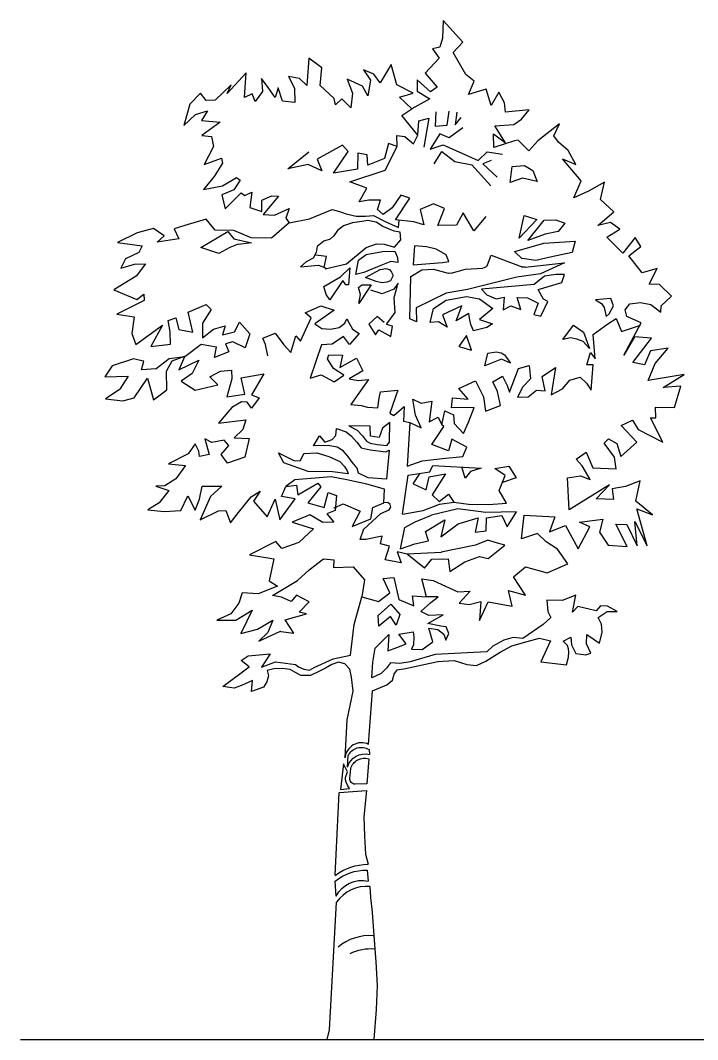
# Model space of a CAD drawing. Header units: millimetres. Extents: x 217.2 to 255.1, y 166.7 to 190.9.
# Drawn here: x 217.189 to 219.827, y 171.923 to 175.893 of the extents above; entities that cross this region are included whole.
import ezdxf

# ---------------------------------------------------------------- set-up
doc = ezdxf.new("R2010")
doc.units = ezdxf.units.MM
doc.layers.add('s', color=145, linetype='Continuous')
doc.layers.add('trees', color=104, linetype='Continuous')

msp = doc.modelspace()

# ---------------------------------------------------------------- linework, layer by layer
at = {"layer": 's', "color": 0}
msp.add_line((217.1888, 171.9233), (255.1288, 171.9233), dxfattribs=at)
at = {"layer": 'trees', "color": 62, "true_color": 0xacc205}
for p, q in [((218.8351, 175.8934), (218.8328, 175.8243)), ((218.9122, 175.808), (218.8351, 175.8934)), ((218.8328, 175.8243), (218.8233, 175.789)), ((218.874, 175.7681), (218.9122, 175.808)), ((218.9122, 175.808), (218.9122, 175.808)), ((218.8233, 175.789), (218.7936, 175.7829)), ((218.7936, 175.7829), (218.8201, 175.7468)), ((218.9235, 175.6828), (218.874, 175.7681)), ((218.3122, 175.7459), (218.3051, 175.6392)), ((218.3635, 175.7086), (218.3122, 175.7459)), ((218.3572, 175.6401), (218.3635, 175.7086)), ((218.5259, 175.7011), (218.552, 175.6601)), ((218.5651, 175.6837), (218.5259, 175.7011)), ((219.2885, 175.49), (219.2039, 175.4245)), ((219.2671, 175.4435), (219.2885, 175.49)), ((219.285, 175.4194), (219.2671, 175.4435)), ((219.3223, 175.387), (219.285, 175.4194)), ((217.941, 175.4018), (217.9043, 175.3326)), ((219.3522, 175.3317), (219.3223, 175.387)), ((217.9043, 175.3326), (217.9716, 175.3567)), ((217.9767, 175.3373), (217.9442, 175.2849)), ((217.9716, 175.3567), (217.9767, 175.3373)), ((219.3, 175.3538), (219.3522, 175.3317)), ((219.3731, 175.2684), (219.3, 175.3538)), ((217.9442, 175.2849), (217.9017, 175.2351)), ((217.9017, 175.2351), (217.9767, 175.2493)), ((217.9767, 175.2493), (218.0303, 175.2812)), ((218.0447, 175.2707), (218.0198, 175.2328)), ((218.0303, 175.2812), (218.0447, 175.2707)), ((219.3442, 175.2024), (219.3731, 175.2684)), ((218.0198, 175.2328), (217.974, 175.2144)), ((217.974, 175.2144), (217.9869, 175.1595)), ((217.9869, 175.1595), (218.0484, 175.2211)), ((218.0484, 175.2211), (218.0637, 175.2113)), ((218.0637, 175.2113), (218.0904, 175.2244)), ((218.0904, 175.2244), (218.0828, 175.1643)), ((218.1297, 175.193), (218.1678, 175.2101)), ((218.1942, 175.2081), (218.1348, 175.1368)), ((218.0828, 175.1643), (218.129, 175.1486)), ((218.129, 175.1486), (218.1297, 175.193)), ((218.1348, 175.1368), (218.1791, 175.1353)), ((219.1513, 175.1329), (219.2005, 175.1178)), ((217.9126, 175.1197), (217.8292, 175.0947)), ((217.9472, 175.0762), (217.9126, 175.1197)), ((217.8919, 175.0084), (217.9971, 175.0705)), ((217.9472, 175.0762), (217.9472, 175.0762)), ((218.0202, 175.0755), (217.9472, 175.0762)), ((217.9971, 175.0705), (218.0204, 175.0422)), ((218.0881, 175.0465), (218.0202, 175.0755)), ((219.5353, 174.9861), (219.473, 175.0496)), ((219.5836, 175.0476), (219.5353, 174.9861)), ((219.6056, 175.0129), (219.5836, 175.0476)), ((219.2275, 175.0256), (219.3494, 175.0333)), ((219.3494, 175.0333), (219.3384, 174.9887)), ((219.5592, 174.9767), (219.6056, 175.0129)), ((219.3384, 174.9887), (219.2527, 174.9717)), ((219.611, 174.9102), (219.5592, 174.9767)), ((219.2299, 174.8976), (219.1906, 174.8646)), ((219.1906, 174.8646), (218.9846, 174.8471)), ((219.2062, 174.8453), (219.2981, 174.8724)), ((218.9264, 174.8185), (218.9768, 174.809)), ((219.1242, 174.8137), (219.1647, 174.8125)), ((219.1647, 174.8125), (219.2058, 174.7915)), ((219.2268, 174.8077), (219.2062, 174.8453)), ((219.2432, 174.7989), (219.2268, 174.8077)), ((219.4888, 174.8104), (219.4286, 174.8047)), ((219.4998, 174.7812), (219.4888, 174.8104)), ((217.8424, 174.7572), (217.9129, 174.787)), ((217.9322, 174.7674), (217.8987, 174.7142)), ((217.9129, 174.787), (217.9322, 174.7674)), ((219.0693, 174.7656), (219.0998, 174.7814)), ((219.2058, 174.7915), (219.1893, 174.7481)), ((219.2058, 174.7915), (219.2058, 174.7915)), ((219.2161, 174.7411), (219.2432, 174.7989)), ((219.4286, 174.8047), (219.4521, 174.7905)), ((219.4521, 174.7905), (219.4623, 174.7746)), ((219.4623, 174.7746), (219.4702, 174.7406)), ((219.4823, 174.7503), (219.4998, 174.7812)), ((219.5442, 174.7664), (219.563, 174.7896)), ((219.563, 174.7896), (219.604, 174.794)), ((217.8611, 174.6792), (217.8424, 174.7572)), ((219.1893, 174.7481), (219.2161, 174.7411)), ((219.4702, 174.7406), (219.4823, 174.7503)), ((219.4774, 174.7109), (219.5101, 174.7319)), ((219.5101, 174.7319), (219.5302, 174.6822)), ((219.5505, 174.7394), (219.5442, 174.7664)), ((219.6074, 174.715), (219.5505, 174.7394)), ((217.8058, 174.6899), (217.8611, 174.6792)), ((217.8987, 174.7142), (217.8981, 174.6574)), ((217.8981, 174.6574), (217.9405, 174.691)), ((217.9405, 174.691), (217.9861, 174.7037)), ((217.9861, 174.7037), (217.9758, 174.6685)), ((218.0231, 174.6808), (218.0421, 174.7173)), ((218.0421, 174.7173), (218.0823, 174.6725)), ((219.302, 174.6504), (219.3433, 174.706)), ((219.3433, 174.706), (219.3821, 174.6792)), ((217.9758, 174.6685), (218.0231, 174.6808)), ((218.0823, 174.6725), (218.0648, 174.6181)), ((218.1329, 174.6554), (218.1818, 174.6755)), ((218.1435, 174.631), (218.1329, 174.6554)), ((218.1818, 174.6755), (218.2146, 174.6302)), ((219.3562, 174.6519), (219.3311, 174.6565)), ((219.3813, 174.6432), (219.3562, 174.6519)), ((217.8934, 174.6312), (217.8299, 174.583)), ((217.9532, 174.6199), (217.8934, 174.6312)), ((218.0163, 174.6416), (217.9883, 174.6334)), ((217.9883, 174.6334), (218.0011, 174.6021)), ((218.0648, 174.6181), (218.0163, 174.6416)), ((218.1523, 174.5868), (218.1435, 174.631)), ((218.2146, 174.6302), (218.2426, 174.5996)), ((218.4032, 174.6328), (218.3624, 174.6302)), ((218.9977, 174.5475), (219.0099, 174.5969)), ((217.9677, 174.527), (218.0116, 174.5312)), ((219.0941, 174.4454), (219.1296, 174.5374)), ((219.1296, 174.5374), (219.171, 174.5486)), ((218.5442, 174.4942), (218.4754, 174.3972)), ((219.1757, 174.4971), (219.1457, 174.4661)), ((218.897, 174.4597), (218.9618, 174.4888)), ((219.1457, 174.4661), (219.1256, 174.4259)), ((217.9934, 174.4273), (218.0632, 174.4371)), ((218.5813, 174.3842), (218.5861, 174.4217)), ((219.1256, 174.4259), (219.1674, 174.4265)), ((219.6913, 174.2511), (219.6428, 174.3458)), ((219.5957, 174.3001), (219.6913, 174.2511)), ((217.9077, 174.2633), (217.9239, 174.2022)), ((217.9351, 174.2488), (217.9077, 174.2633)), ((217.9824, 174.2584), (217.9351, 174.2488)), ((218.0006, 174.2381), (217.9824, 174.2584)), ((218.0795, 174.2653), (218.0634, 174.1927)), ((217.8695, 174.2443), (217.8418, 174.2047)), ((217.8843, 174.2148), (217.8695, 174.2443)), ((217.8865, 174.1948), (217.8843, 174.2148)), ((217.9705, 174.2025), (218.0006, 174.2381)), ((218.0006, 174.2381), (218.0006, 174.2381)), ((219.3926, 174.2114), (219.4183, 174.1504)), ((217.8418, 174.2047), (217.7658, 174.1662)), ((217.9239, 174.2022), (217.8865, 174.1948)), ((217.9952, 174.1684), (217.9705, 174.2025)), ((218.0634, 174.1927), (217.9952, 174.1684)), ((217.7658, 174.1662), (217.8326, 174.1592)), ((217.8326, 174.1592), (217.7946, 174.1079)), ((219.4084, 174.1057), (219.3772, 174.1584)), ((219.4183, 174.1504), (219.51, 174.1464)), ((217.7946, 174.1079), (217.7517, 174.0809)), ((217.7946, 174.1079), (217.7946, 174.1079)), ((219.3198, 174.1117), (219.3704, 174.1192)), ((219.3262, 173.9869), (219.3198, 174.1117)), ((219.3704, 174.1192), (219.4084, 174.1057)), ((217.7517, 174.0809), (217.7166, 174.079)), ((217.7166, 174.079), (217.7665, 174.0619)), ((217.7665, 174.0619), (217.7295, 174.0144)), ((217.887, 174.028), (217.8966, 174.0785)), ((217.8966, 174.0785), (217.9732, 174.0791)), ((217.8966, 174.0785), (217.8966, 174.0785)), ((217.9732, 174.0791), (217.9295, 174.0389)), ((218.0876, 174.0381), (218.1225, 174.0593)), ((218.1225, 174.0593), (218.0968, 174.0204)), ((218.3598, 174.076), (218.3085, 174.0136)), ((219.4834, 174.0848), (219.3262, 173.9869)), ((219.4317, 174.0292), (219.4834, 174.0848)), ((217.7295, 174.0144), (217.6858, 173.9874)), ((217.8144, 173.9843), (217.8407, 174.0419)), ((217.8407, 174.0419), (217.8695, 173.9858)), ((217.8695, 173.9858), (217.887, 174.028)), ((217.9295, 174.0389), (217.8893, 173.9483)), ((218.0385, 173.9766), (218.0876, 174.0381)), ((218.0968, 174.0204), (218.1498, 173.9595)), ((218.1498, 173.9595), (218.1819, 174.029)), ((217.6858, 173.9874), (217.7488, 173.9799)), ((217.7488, 173.9799), (217.8144, 173.9843)), ((217.8893, 173.9483), (217.9602, 173.9826)), ((217.9602, 173.9826), (217.9887, 173.9842)), ((217.9887, 173.9842), (218.0078, 173.9362)), ((218.0078, 173.9362), (218.0385, 173.9766)), ((218.4154, 173.9846), (218.383, 173.9719)), ((218.4457, 174.0099), (218.5118, 173.9821)), ((218.8419, 173.9474), (218.8263, 173.8823)), ((219.4064, 173.9212), (219.3671, 173.9383)), ((218.8283, 173.8204), (218.695, 173.8146)), ((219.0104, 173.797), (219.0758, 173.8488)), ((219.3214, 173.7762), (219.2815, 173.8342)), ((218.9204, 173.7849), (218.9777, 173.8052))]:
    msp.add_line(p, q, dxfattribs=at)
at = {"layer": 'trees', "color": 84, "true_color": 0x2aaf18}
for p, q in [((218.6325, 175.7213), (218.5902, 175.6507)), ((218.6548, 175.6419), (218.6325, 175.7213)), ((218.8201, 175.7468), (218.7656, 175.6884)), ((218.068, 175.6896), (217.9947, 175.608)), ((218.0618, 175.5934), (218.068, 175.6896)), ((218.5902, 175.6507), (218.5651, 175.6837)), ((218.7656, 175.6884), (218.8125, 175.6337)), ((218.9564, 175.6568), (218.9235, 175.6828)), ((218.0095, 175.6421), (217.9473, 175.5832)), ((217.9947, 175.608), (218.0095, 175.6421)), ((218.128, 175.6671), (218.1318, 175.6175)), ((218.1538, 175.6318), (218.128, 175.6671)), ((218.2329, 175.675), (218.2567, 175.6296)), ((218.2759, 175.6672), (218.2329, 175.675)), ((218.3051, 175.6392), (218.2759, 175.6672)), ((218.4613, 175.6643), (218.4829, 175.6096)), ((218.521, 175.637), (218.4613, 175.6643)), ((218.552, 175.6601), (218.5416, 175.5994)), ((218.7186, 175.6095), (218.6548, 175.6419)), ((218.734, 175.6613), (218.7344, 175.6177)), ((218.7865, 175.6156), (218.734, 175.6613)), ((218.9345, 175.6043), (218.9564, 175.6568)), ((217.8906, 175.6103), (217.8483, 175.5672)), ((217.913, 175.5812), (217.8906, 175.6103)), ((218.0913, 175.6074), (218.0618, 175.5934)), ((218.103, 175.577), (218.0913, 175.6074)), ((218.1317, 175.6165), (218.103, 175.577)), ((218.1318, 175.6175), (218.1317, 175.6165)), ((218.1811, 175.5929), (218.1538, 175.6318)), ((218.1924, 175.6308), (218.1811, 175.5929)), ((218.2104, 175.5793), (218.1924, 175.6308)), ((218.2567, 175.6296), (218.2573, 175.5738)), ((218.4111, 175.5886), (218.3572, 175.6401)), ((218.4829, 175.6096), (218.4766, 175.5522)), ((218.5416, 175.5994), (218.521, 175.637)), ((218.6655, 175.5938), (218.7186, 175.6095)), ((218.7344, 175.6177), (218.7833, 175.5875)), ((218.8125, 175.6337), (218.7865, 175.6156)), ((219.0033, 175.6256), (218.9345, 175.6043)), ((219.023, 175.5615), (219.0033, 175.6256)), ((219.0528, 175.6142), (219.023, 175.5615)), ((219.075, 175.5719), (219.0528, 175.6142)), ((217.8483, 175.5672), (217.826, 175.4845)), ((217.9473, 175.5832), (217.913, 175.5812)), ((218.2573, 175.5738), (218.2104, 175.5793)), ((218.4169, 175.5643), (218.4111, 175.5886)), ((218.4404, 175.5882), (218.4169, 175.5643)), ((218.4766, 175.5522), (218.4404, 175.5882)), ((218.714, 175.5484), (218.6655, 175.5938)), ((218.7833, 175.5875), (218.714, 175.5484)), ((219.079, 175.5364), (219.075, 175.5719)), ((217.826, 175.4845), (217.8709, 175.5265)), ((217.8709, 175.5265), (217.9183, 175.541)), ((217.9183, 175.541), (217.8946, 175.503)), ((217.9183, 175.541), (217.9183, 175.541)), ((218.6741, 175.523), (218.714, 175.5484)), ((218.7365, 175.4462), (218.6741, 175.523)), ((219.1706, 175.5445), (219.079, 175.5364)), ((219.1413, 175.5081), (219.1706, 175.5445)), ((217.8946, 175.503), (217.9672, 175.4964)), ((217.9672, 175.4964), (217.895, 175.4451)), ((219.037, 175.4828), (219.1103, 175.4885)), ((219.0782, 175.4163), (219.037, 175.4828)), ((219.1103, 175.4885), (219.1413, 175.5081)), ((217.895, 175.4451), (217.9327, 175.4414)), ((218.6549, 175.4449), (218.6868, 175.4405)), ((218.6565, 175.402), (218.6549, 175.4449)), ((219.0317, 175.452), (219.0782, 175.4163)), ((219.0333, 175.3989), (219.0317, 175.452)), ((217.9327, 175.4414), (217.941, 175.4018)), ((218.4436, 175.408), (218.3446, 175.3527)), ((218.4435, 175.4069), (218.4436, 175.408)), ((218.4655, 175.3825), (218.4435, 175.4069)), ((218.6222, 175.4141), (218.6074, 175.3554)), ((218.6565, 175.402), (218.6222, 175.4141)), ((218.6868, 175.4405), (218.7206, 175.4122)), ((219.1129, 175.4239), (219.0333, 175.3989)), ((219.1283, 175.4265), (219.1129, 175.4239)), ((219.1698, 175.3854), (219.1283, 175.4265)), ((219.1283, 175.4265), (219.1283, 175.4265)), ((219.2039, 175.4245), (219.1698, 175.3854)), ((219.2039, 175.4245), (219.2039, 175.4245)), ((217.941, 175.4018), (217.941, 175.4018)), ((218.23, 175.3152), (218.3119, 175.381)), ((218.4079, 175.2986), (218.4655, 175.3825)), ((218.5037, 175.3758), (218.5019, 175.3134)), ((218.5392, 175.3701), (218.5037, 175.3758)), ((218.5418, 175.3293), (218.5392, 175.3701)), ((218.6096, 175.3097), (218.6565, 175.402)), ((218.31, 175.3318), (218.23, 175.3152)), ((218.3631, 175.3078), (218.31, 175.3318)), ((218.3446, 175.3527), (218.3631, 175.3078)), ((218.6074, 175.3554), (218.5418, 175.3293)), ((219.0968, 175.2622), (219.1045, 175.3249)), ((219.1045, 175.3249), (219.153, 175.328)), ((219.153, 175.328), (219.1848, 175.3093)), ((218.5019, 175.3134), (218.4079, 175.2986)), ((218.4724, 175.2645), (218.6096, 175.3097)), ((218.5019, 175.3134), (218.5019, 175.3134)), ((219.1848, 175.3093), (219.2012, 175.2655)), ((218.5379, 175.2394), (218.4724, 175.2645)), ((219.1446, 175.2783), (219.0968, 175.2622)), ((219.2012, 175.2655), (219.1446, 175.2783)), ((219.4636, 175.2633), (219.4022, 175.2282)), ((219.4482, 175.1955), (219.4636, 175.2633)), ((218.1678, 175.2101), (218.1942, 175.2081)), ((218.5082, 175.1867), (218.5379, 175.2394)), ((218.6704, 175.2122), (218.6371, 175.1636)), ((218.7055, 175.2012), (218.6704, 175.2122)), ((219.4022, 175.2282), (219.3442, 175.2024)), ((218.5466, 175.1933), (218.5082, 175.1867)), ((218.5913, 175.1937), (218.5466, 175.1933)), ((218.5798, 175.1566), (218.5913, 175.1937)), ((218.6498, 175.1164), (218.7055, 175.2012)), ((218.7975, 175.179), (218.7465, 175.1563)), ((218.8407, 175.1605), (218.7975, 175.179)), ((219.5003, 175.1479), (219.4482, 175.1955)), ((218.1791, 175.1353), (218.2361, 175.1613)), ((218.2361, 175.1613), (218.2229, 175.1233)), ((218.3147, 175.1201), (218.4027, 175.1569)), ((218.4027, 175.1569), (218.4325, 175.149)), ((218.4572, 175.1395), (218.4974, 175.1307)), ((218.6022, 175.1379), (218.5798, 175.1566)), ((218.6371, 175.1636), (218.6022, 175.1379)), ((218.7465, 175.1563), (218.7609, 175.0973)), ((218.8149, 175.0951), (218.8407, 175.1605)), ((218.9134, 175.1444), (218.887, 175.0963)), ((218.9554, 175.074), (218.9134, 175.1444)), ((219.0024, 175.1292), (218.9554, 175.074)), ((219.1313, 175.0454), (219.1513, 175.1329)), ((219.4386, 175.0947), (219.5003, 175.1479)), ((217.8292, 175.0947), (217.7877, 175.0819)), ((218.2356, 175.1053), (218.1665, 175.0453)), ((218.2229, 175.1233), (218.2356, 175.1053)), ((218.2356, 175.1053), (218.3147, 175.1201)), ((218.722, 175.1089), (218.6498, 175.1164)), ((218.7609, 175.0973), (218.722, 175.1089)), ((218.887, 175.0963), (218.8149, 175.0951)), ((219.2005, 175.1178), (219.1313, 175.0454)), ((219.1658, 175.036), (219.2296, 175.1156)), ((219.2296, 175.1156), (219.2742, 175.1159)), ((219.2742, 175.1159), (219.3093, 175.1038)), ((219.3093, 175.1038), (219.284, 175.0705)), ((219.4876, 175.1061), (219.4386, 175.0947)), ((219.5236, 175.0806), (219.4876, 175.1061)), ((217.6432, 175.0653), (217.5672, 175.0276)), ((217.7071, 175.0832), (217.6432, 175.0653)), ((217.7485, 175.0546), (217.7071, 175.0832)), ((217.7212, 175.0301), (217.7485, 175.0546)), ((217.7877, 175.0819), (217.8063, 175.0426)), ((218.1665, 175.0453), (218.0881, 175.0465)), ((218.41, 175.054), (218.3958, 175.041)), ((218.4238, 175.0749), (218.41, 175.054)), ((219.233, 175.0612), (219.1658, 175.036)), ((219.284, 175.0705), (219.233, 175.0612)), ((219.473, 175.0496), (219.5236, 175.0806)), ((217.5672, 175.0276), (217.6629, 175.0156)), ((217.6629, 175.0156), (217.6506, 174.989)), ((217.8063, 175.0426), (217.7212, 175.0301)), ((217.9622, 174.986), (217.8919, 175.0084)), ((218.0046, 175.0085), (217.9622, 174.986)), ((218.0377, 175.0211), (218.0046, 175.0093)), ((218.0046, 175.0093), (218.0046, 175.0085)), ((218.0204, 175.0422), (218.0894, 175.0274)), ((218.0894, 175.0274), (218.0377, 175.02)), ((218.0377, 175.02), (218.0377, 175.0211)), ((218.3443, 175.0128), (218.3415, 174.9892)), ((218.3714, 175.0334), (218.3443, 175.0128)), ((218.3958, 175.041), (218.3714, 175.0334)), ((219.1152, 174.9936), (219.2275, 175.0256)), ((217.6506, 174.989), (217.5984, 174.9645)), ((218.3295, 174.9673), (218.3019, 174.9535)), ((218.3415, 174.9892), (218.3295, 174.9673)), ((218.3812, 174.9739), (218.3402, 174.979)), ((218.3717, 174.9319), (218.3812, 174.9739)), ((219.0078, 174.9416), (219.022, 174.9788)), ((219.022, 174.9788), (219.1456, 174.9328)), ((219.1433, 174.9649), (219.1151, 174.9925)), ((219.1434, 174.9657), (219.1433, 174.9649)), ((219.1966, 174.9578), (219.1434, 174.9657)), ((219.2527, 174.9717), (219.1966, 174.9578)), ((217.5984, 174.9645), (217.5796, 174.9281)), ((217.5796, 174.9281), (217.6339, 174.944)), ((217.5984, 174.9645), (217.5984, 174.9645)), ((217.6339, 174.944), (217.6756, 174.9446)), ((217.6756, 174.9446), (217.6398, 174.897)), ((218.3019, 174.9535), (218.2803, 174.9332)), ((218.2803, 174.9332), (218.3502, 174.9403)), ((218.3502, 174.9403), (218.3778, 174.9295)), ((218.3755, 174.9251), (218.4594, 174.9452)), ((218.3778, 174.9295), (218.3755, 174.9251)), ((218.4357, 174.8948), (218.4725, 174.9291)), ((218.4725, 174.9291), (218.4675, 174.8639)), ((219.1551, 174.9316), (219.307, 174.9494)), ((219.3078, 174.9493), (219.2154, 174.9063)), ((219.307, 174.9494), (219.3078, 174.9493)), ((219.6691, 174.9274), (219.611, 174.9102)), ((219.6378, 174.8653), (219.6691, 174.9274)), ((217.6398, 174.897), (217.5531, 174.8438)), ((218.3703, 174.8573), (218.4357, 174.8948)), ((219.2154, 174.9063), (219.1227, 174.8934)), ((219.2751, 174.9037), (219.2299, 174.8976)), ((219.308, 174.903), (219.2751, 174.9037)), ((219.2981, 174.8724), (219.308, 174.903)), ((218.3793, 174.826), (218.3703, 174.8573)), ((218.445, 174.8808), (218.3948, 174.8051)), ((218.4569, 174.8639), (218.445, 174.8808)), ((218.4675, 174.8639), (218.4569, 174.8639)), ((218.5065, 174.8534), (218.5195, 174.8637)), ((218.5138, 174.8252), (218.5065, 174.8534)), ((218.5546, 174.863), (218.5074, 174.7908)), ((218.5195, 174.8637), (218.5546, 174.863)), ((219.6787, 174.8652), (219.6378, 174.8653)), ((219.7252, 174.8189), (219.6787, 174.8652)), ((217.5531, 174.8438), (217.6423, 174.8066)), ((217.6423, 174.8066), (217.6696, 174.8273)), ((217.6696, 174.8273), (217.6705, 174.8026)), ((217.6696, 174.8273), (217.6696, 174.8273)), ((218.3948, 174.8051), (218.3793, 174.826)), ((218.5074, 174.7908), (218.5138, 174.8252)), ((219.6845, 174.7814), (219.7252, 174.8189)), ((217.6705, 174.8026), (217.5649, 174.7492)), ((218.7305, 174.7737), (218.7312, 174.7195)), ((219.604, 174.794), (219.6451, 174.7871)), ((219.6451, 174.7871), (219.6837, 174.7568)), ((219.6837, 174.7568), (219.6845, 174.7814)), ((217.5649, 174.7492), (217.6314, 174.7384)), ((217.6314, 174.7384), (217.6235, 174.6735)), ((218.4531, 174.7143), (218.46, 174.7308)), ((218.46, 174.7308), (218.4827, 174.6911)), ((218.579, 174.7397), (218.5459, 174.7099)), ((218.6054, 174.7166), (218.579, 174.7397)), ((218.7312, 174.7195), (218.7056, 174.7309)), ((217.6384, 174.6307), (217.7419, 174.7061)), ((217.7419, 174.7061), (217.6965, 174.6235)), ((218.3963, 174.6902), (218.4309, 174.697)), ((218.3963, 174.6902), (218.3963, 174.6902)), ((218.4309, 174.697), (218.4531, 174.7143)), ((218.4827, 174.6911), (218.5079, 174.6733)), ((218.5459, 174.7099), (218.5723, 174.6686)), ((218.5723, 174.6686), (218.5856, 174.6885)), ((218.5856, 174.6885), (218.6319, 174.662)), ((218.6385, 174.7017), (218.6153, 174.7083)), ((218.6319, 174.662), (218.6385, 174.7017)), ((219.4201, 174.6698), (219.4774, 174.7109)), ((219.4774, 174.7109), (219.4774, 174.7109)), ((219.5302, 174.6822), (219.6048, 174.7057)), ((219.539, 174.5895), (219.6074, 174.715)), ((217.6235, 174.6735), (217.6384, 174.6307)), ((217.6235, 174.6735), (217.6235, 174.6735)), ((218.4471, 174.6617), (218.4032, 174.6328)), ((218.4705, 174.6314), (218.4471, 174.6617)), ((218.5079, 174.6733), (218.4705, 174.6314)), ((219.3311, 174.6565), (219.302, 174.6504)), ((219.3821, 174.6792), (219.3821, 174.6784)), ((219.3821, 174.6784), (219.4056, 174.6148)), ((219.4272, 174.5745), (219.4201, 174.6698)), ((219.5805, 174.6602), (219.539, 174.5895)), ((219.5748, 174.5613), (219.6476, 174.6562)), ((219.6476, 174.6562), (219.5805, 174.6602)), ((219.6476, 174.6562), (219.6476, 174.6562)), ((218.9159, 174.6182), (218.9314, 174.6124)), ((218.9314, 174.6124), (218.9464, 174.6094)), ((219.4056, 174.6148), (219.3813, 174.6432)), ((219.7116, 174.6161), (219.6437, 174.6061)), ((219.6616, 174.5565), (219.7116, 174.6161)), ((217.6293, 174.5756), (217.5467, 174.5478)), ((217.6675, 174.5659), (217.6293, 174.5756)), ((218.3856, 174.5754), (218.3905, 174.5902)), ((218.4084, 174.5377), (218.3856, 174.5754)), ((218.3905, 174.5902), (218.4435, 174.5891)), ((218.4435, 174.5891), (218.4333, 174.5414)), ((218.4333, 174.5414), (218.4987, 174.5781)), ((218.4987, 174.5781), (218.5233, 174.5281)), ((219.063, 174.5739), (218.9977, 174.5475)), ((219.0099, 174.5969), (219.0416, 174.6021)), ((219.0416, 174.6021), (219.0611, 174.5987)), ((219.0611, 174.5987), (219.0748, 174.5901)), ((219.0978, 174.558), (219.063, 174.5739)), ((219.0748, 174.5901), (219.0825, 174.5808)), ((219.0825, 174.5808), (219.0978, 174.558)), ((219.3952, 174.5523), (219.4102, 174.6004)), ((219.4102, 174.6004), (219.4272, 174.5745)), ((219.6437, 174.6061), (219.6195, 174.5511)), ((217.5467, 174.5478), (217.5178, 174.5054)), ((217.6603, 174.5324), (217.6694, 174.5658)), ((217.7183, 174.5366), (217.6603, 174.5324)), ((217.6694, 174.5658), (217.6675, 174.5659)), ((218.4489, 174.511), (218.4084, 174.5377)), ((219.2219, 174.5057), (219.2728, 174.5416)), ((219.2728, 174.5416), (219.2562, 174.4349)), ((219.4205, 174.5512), (219.3952, 174.5523)), ((219.4122, 174.4533), (219.4205, 174.5512)), ((219.6195, 174.5511), (219.5748, 174.5613)), ((219.6339, 174.4913), (219.6616, 174.5565)), ((217.5178, 174.5054), (217.6089, 174.5079)), ((217.6089, 174.5079), (217.5758, 174.4565)), ((217.632, 174.4238), (217.6843, 174.4994)), ((217.6843, 174.4994), (217.7071, 174.4151)), ((218.4109, 174.4855), (218.4489, 174.511)), ((218.5233, 174.5281), (218.4697, 174.497)), ((218.4697, 174.497), (218.5042, 174.4905)), ((218.5042, 174.4905), (218.5442, 174.4942)), ((219.2328, 174.4499), (219.2219, 174.5057)), ((219.3005, 174.458), (219.3288, 174.4919)), ((219.3288, 174.4919), (219.3687, 174.5032)), ((219.3687, 174.5032), (219.3943, 174.4804)), ((219.774, 174.5146), (219.6339, 174.4913)), ((219.6923, 174.4632), (219.774, 174.5146)), ((217.5737, 174.4537), (217.5199, 174.4199)), ((217.5758, 174.4565), (217.5737, 174.4537)), ((218.5918, 174.447), (218.6586, 174.4533)), ((218.6597, 174.4532), (218.6281, 174.3628)), ((218.6586, 174.4533), (218.6597, 174.4532)), ((219.2562, 174.4349), (219.3005, 174.458)), ((219.3943, 174.4804), (219.4122, 174.4533)), ((219.4122, 174.4533), (219.4122, 174.4533)), ((219.762, 174.4682), (219.6923, 174.4632)), ((219.7367, 174.3849), (219.762, 174.4682)), ((217.5199, 174.4199), (217.5874, 174.411)), ((217.5874, 174.411), (217.632, 174.4238)), ((218.5861, 174.4217), (218.5918, 174.447)), ((218.7176, 174.4184), (218.7497, 174.4027)), ((218.728, 174.3559), (218.7176, 174.4184)), ((218.4754, 174.3972), (218.5167, 174.3929)), ((218.5167, 174.3929), (218.5409, 174.3865)), ((218.5409, 174.3865), (218.5813, 174.3842)), ((218.6435, 174.3548), (218.684, 174.3888)), ((218.684, 174.3888), (218.6807, 174.3322)), ((218.684, 174.3888), (218.684, 174.3888)), ((219.6635, 174.345), (219.6629, 174.3867)), ((219.6629, 174.3867), (219.7367, 174.3849)), ((218.6281, 174.3628), (218.6435, 174.3548)), ((218.6807, 174.3322), (218.7057, 174.3265)), ((218.7499, 174.3061), (218.728, 174.3559)), ((219.5294, 174.3154), (219.5738, 174.3359)), ((219.5738, 174.3359), (219.5957, 174.3001)), ((219.5738, 174.3359), (219.5738, 174.3359)), ((219.6428, 174.3458), (219.6635, 174.345)), ((218.4177, 174.2763), (218.4208, 174.3036)), ((218.5512, 174.3126), (218.4679, 174.3144)), ((218.552, 174.2738), (218.5512, 174.3126)), ((218.5999, 174.3051), (218.5868, 174.2682)), ((218.6281, 174.3268), (218.5999, 174.3051)), ((218.7057, 174.3265), (218.7499, 174.3061)), ((219.59, 174.2502), (219.5294, 174.3154)), ((218.0218, 174.2678), (218.0795, 174.2653)), ((218.3304, 174.2367), (218.3542, 174.2754)), ((218.3542, 174.2754), (218.3751, 174.2503)), ((218.3542, 174.2754), (218.3542, 174.2754)), ((218.3751, 174.2503), (218.4032, 174.2603)), ((218.4032, 174.2603), (218.4177, 174.2763)), ((218.5868, 174.2682), (218.552, 174.2738)), ((218.8697, 174.2617), (218.8568, 174.2172)), ((218.928, 174.2307), (218.8697, 174.2617)), ((219.4627, 174.2466), (219.48, 174.2635)), ((219.48, 174.2635), (219.5127, 174.2458)), ((219.48, 174.2635), (219.48, 174.2635)), ((218.8568, 174.2172), (218.7913, 174.242)), ((218.912, 174.1949), (218.928, 174.2307)), ((219.3537, 174.1838), (219.3926, 174.2114)), ((219.503, 174.1924), (219.4627, 174.2466)), ((219.5127, 174.2458), (219.5278, 174.1951)), ((219.5278, 174.1951), (219.59, 174.2502)), ((218.2155, 174.1705), (218.1946, 174.2091)), ((218.1946, 174.2091), (218.2566, 174.1779)), ((218.2566, 174.1779), (218.2805, 174.1788)), ((218.2805, 174.1788), (218.2929, 174.2062)), ((219.3772, 174.1584), (219.3537, 174.1838)), ((219.51, 174.1464), (219.503, 174.1924)), ((218.9215, 174.1108), (218.9078, 174.1546)), ((218.9416, 174.1368), (218.9215, 174.1108)), ((218.9843, 174.1495), (218.9424, 174.1368)), ((219.0373, 174.1485), (219.0917, 174.1565)), ((219.0776, 174.1207), (219.0373, 174.1485)), ((219.0917, 174.1565), (219.1197, 174.1118)), ((218.2577, 174.1039), (218.2225, 174.0782)), ((218.7189, 174.0884), (218.7459, 174.1299)), ((218.7693, 174.0647), (218.7808, 174.115)), ((218.7808, 174.115), (218.8451, 174.1272)), ((218.8451, 174.1272), (218.7933, 174.0448)), ((219.0542, 174.0619), (219.0776, 174.1207)), ((219.1197, 174.1118), (219.0671, 174.0931)), ((219.6031, 174.0995), (219.5453, 174.0774)), ((219.5857, 174.0212), (219.6031, 174.0995)), ((218.2054, 174.0386), (218.2225, 174.0782)), ((218.2225, 174.0782), (218.2646, 174.0833)), ((218.2646, 174.0833), (218.2692, 174.0451)), ((218.2692, 174.0451), (218.3477, 174.0902)), ((218.3477, 174.0902), (218.3598, 174.076)), ((218.3715, 173.9956), (218.3875, 174.055)), ((218.3875, 174.055), (218.4206, 174.043)), ((218.7189, 174.0884), (218.7693, 174.0647)), ((219.0826, 174.0123), (219.0542, 174.0619)), ((219.4834, 174.0848), (219.4834, 174.0848)), ((219.5453, 174.0774), (219.4935, 174.0689)), ((219.4935, 174.0689), (219.499, 174.0278)), ((218.1819, 174.029), (218.1993, 173.9481)), ((218.1993, 173.9481), (218.2586, 174.0299)), ((218.2586, 174.0299), (218.2054, 174.0386)), ((218.3085, 174.0136), (218.3715, 173.9956)), ((218.4206, 174.043), (218.4154, 173.9846)), ((218.5611, 173.9962), (218.6041, 174.0138)), ((218.6205, 174.0155), (218.6041, 174.0138)), ((218.6294, 174.008), (218.6205, 174.0155)), ((218.7933, 174.0448), (218.8197, 174.0192)), ((218.8197, 174.0192), (218.856, 174.0475)), ((218.856, 174.0475), (218.8775, 174.0167)), ((219.499, 174.0278), (219.4317, 174.0292)), ((219.6506, 173.9678), (219.5857, 174.0212)), ((218.4112, 173.9944), (218.4457, 174.0099)), ((218.4112, 173.9936), (218.4112, 173.9944)), ((218.5118, 173.9821), (218.4815, 173.9219)), ((218.5539, 173.9513), (218.5611, 173.9962)), ((218.5934, 173.9729), (218.6259, 173.9875)), ((218.6259, 173.9875), (218.6324, 173.9975)), ((218.6324, 173.9975), (218.6294, 174.008)), ((219.0851, 173.9212), (219.1217, 173.979)), ((219.63, 173.8462), (219.5899, 173.9914)), ((219.5899, 173.9914), (219.6506, 173.9678)), ((218.3163, 173.9676), (218.247, 173.9388)), ((218.247, 173.9388), (218.3311, 173.9134)), ((218.3663, 173.9372), (218.3163, 173.9676)), ((218.41, 173.9387), (218.3663, 173.9372)), ((218.383, 173.9719), (218.41, 173.9387)), ((218.4815, 173.9219), (218.5539, 173.9513)), ((218.5262, 173.9117), (218.5934, 173.9729)), ((218.7672, 173.9027), (218.8419, 173.9474)), ((218.8938, 173.9329), (218.9721, 173.9553)), ((218.9721, 173.9553), (218.9603, 173.8993)), ((219.0034, 173.9047), (219.0044, 173.9558)), ((219.0044, 173.9558), (219.0638, 173.9645)), ((219.0638, 173.9645), (219.0851, 173.9212)), ((219.1402, 173.8742), (219.1511, 173.9662)), ((219.1511, 173.9662), (219.2703, 173.9601)), ((219.2703, 173.9601), (219.2495, 173.901)), ((219.3671, 173.9383), (219.4579, 173.9503)), ((219.4579, 173.9503), (219.4445, 173.8994)), ((219.5823, 173.9419), (219.63, 173.8462)), ((219.5913, 173.8465), (219.5823, 173.9419)), ((218.7788, 173.8659), (218.7672, 173.9027)), ((218.8263, 173.8823), (218.8938, 173.9329)), ((218.9603, 173.8993), (219.0034, 173.9047)), ((219.2036, 173.8951), (219.1402, 173.8742)), ((219.2025, 173.8952), (219.2036, 173.8951)), ((219.2371, 173.8622), (219.2025, 173.8952)), ((219.2495, 173.901), (219.312, 173.9255)), ((219.312, 173.9255), (219.3612, 173.8356)), ((219.3612, 173.8356), (219.4064, 173.9212)), ((219.4445, 173.8994), (219.4778, 173.8495)), ((219.5521, 173.8438), (219.5087, 173.9313)), ((219.5087, 173.9313), (219.5511, 173.9299)), ((219.5511, 173.9299), (219.5913, 173.8465)), ((218.598, 173.8846), (218.5345, 173.8713)), ((218.5911, 173.8548), (218.598, 173.8846)), ((218.6264, 173.8453), (218.5911, 173.8548)), ((218.6692, 173.8345), (218.7257, 173.8548)), ((218.7257, 173.8548), (218.7788, 173.8659)), ((219.0101, 173.8682), (218.9621, 173.8491)), ((219.0387, 173.8592), (219.0101, 173.8682)), ((219.0758, 173.8488), (219.0387, 173.8592)), ((219.2815, 173.8342), (219.2371, 173.8622)), ((218.6099, 173.7916), (218.6264, 173.8453)), ((218.6559, 173.8233), (218.6727, 173.7811)), ((218.695, 173.8146), (218.6559, 173.8233)), ((218.763, 173.7591), (218.695, 173.8146)), ((218.8284, 173.8215), (218.8283, 173.8204)), ((218.9621, 173.8491), (218.8284, 173.8215)), ((219.4778, 173.8495), (219.5521, 173.8438)), ((218.6727, 173.7811), (218.6099, 173.7916)), ((218.763, 173.7591), (218.7912, 173.7948)), ((218.7912, 173.7948), (218.8549, 173.7956)), ((218.8549, 173.7956), (218.8614, 173.7469)), ((218.8614, 173.7469), (218.9204, 173.7849)), ((218.9777, 173.8052), (219.0104, 173.797)), ((219.2411, 173.7414), (219.3214, 173.7762)), ((218.2683, 173.7116), (218.3132, 173.7529)), ((219.1092, 173.7261), (219.1565, 173.7649)), ((219.1565, 173.7649), (219.2411, 173.7414)), ((218.1575, 173.7106), (218.1909, 173.69)), ((218.171, 173.6536), (218.2683, 173.7116)), ((218.5292, 173.7144), (218.5193, 173.6478)), ((218.6024, 173.7194), (218.6436, 173.7238)), ((218.6276, 173.6633), (218.6024, 173.7194)), ((218.6436, 173.7238), (218.6636, 173.6378)), ((218.7523, 173.7182), (218.7972, 173.711)), ((218.7704, 173.6475), (218.7523, 173.7182)), ((218.7972, 173.711), (218.8933, 173.6676)), ((219.1567, 173.6539), (219.1092, 173.7261)), ((218.0524, 173.6637), (218.0399, 173.6238)), ((218.1155, 173.6597), (218.0524, 173.6637)), ((218.1909, 173.69), (218.1155, 173.6597)), ((218.5842, 173.6295), (218.6276, 173.6633)), ((218.8933, 173.6676), (218.9409, 173.6705)), ((218.9409, 173.6705), (218.8975, 173.6237)), ((219.0908, 173.6733), (219.1567, 173.6539)), ((219.105, 173.6116), (219.0908, 173.6733)), ((218.0399, 173.6238), (218.0091, 173.5818)), ((218.2057, 173.6471), (218.171, 173.6536)), ((218.2442, 173.6301), (218.2057, 173.6471)), ((218.2639, 173.654), (218.2442, 173.6301)), ((218.3142, 173.6285), (218.2639, 173.654)), ((218.2751, 173.588), (218.3142, 173.6285)), ((218.5193, 173.6478), (218.5842, 173.6295)), ((218.6636, 173.6378), (218.7215, 173.6133)), ((218.7158, 173.6517), (218.7704, 173.6475)), ((218.7215, 173.6133), (218.7158, 173.6517)), ((218.7482, 173.5905), (218.7878, 173.6264)), ((218.8159, 173.6478), (218.7704, 173.6475)), ((218.7878, 173.6264), (218.8159, 173.6478)), ((218.8975, 173.6237), (218.9368, 173.6177)), ((218.9368, 173.6177), (218.9824, 173.6294)), ((218.9824, 173.6294), (218.9776, 173.5559)), ((218.9776, 173.5559), (219.0107, 173.6283)), ((219.0107, 173.6283), (219.105, 173.6116)), ((219.2991, 173.6336), (219.2395, 173.6354)), ((219.2395, 173.6354), (219.244, 173.5915)), ((219.353, 173.6541), (219.2991, 173.6336)), ((219.3393, 173.5888), (219.353, 173.6541)), ((218.0091, 173.5818), (217.9534, 173.5576)), ((218.028, 173.5565), (218.0917, 173.5963)), ((218.0917, 173.5963), (218.0479, 173.5057)), ((218.2206, 173.5588), (218.3031, 173.582)), ((218.2751, 173.588), (218.2751, 173.588)), ((218.3031, 173.582), (218.2751, 173.588)), ((218.78, 173.5748), (218.7482, 173.5905)), ((218.7758, 173.544), (218.8363, 173.578)), ((218.8363, 173.578), (218.78, 173.5748)), ((219.244, 173.5915), (219.2554, 173.5679)), ((219.3599, 173.61), (219.3393, 173.5888)), ((219.4317, 173.5931), (219.3599, 173.61)), ((219.4491, 173.6126), (219.4317, 173.5931)), ((219.44, 173.5678), (219.474, 173.591)), ((219.4756, 173.6117), (219.4491, 173.6126)), ((219.474, 173.591), (219.513, 173.5907)), ((219.513, 173.5907), (219.4756, 173.6117)), ((217.9534, 173.5576), (218.028, 173.5565)), ((218.1125, 173.5216), (218.1723, 173.5568)), ((218.1723, 173.5568), (218.1524, 173.5091)), ((218.2546, 173.507), (218.2206, 173.5588)), ((218.8262, 173.5344), (218.7758, 173.544)), ((219.2554, 173.5679), (219.2246, 173.5407)), ((219.4524, 173.5415), (219.44, 173.5678)), ((219.4556, 173.5098), (219.4524, 173.5415)), ((218.0479, 173.5057), (218.1125, 173.5216)), ((218.1125, 173.5216), (218.1125, 173.5216)), ((218.1176, 173.4749), (218.202, 173.514)), ((218.1524, 173.5091), (218.1176, 173.4749)), ((218.202, 173.514), (218.203, 173.5128)), ((218.203, 173.5128), (218.2546, 173.507)), ((218.6237, 173.5015), (218.6207, 173.4383)), ((218.6635, 173.5022), (218.7184, 173.5123)), ((218.6913, 173.4652), (218.6635, 173.5022)), ((218.7184, 173.5123), (218.7217, 173.4921)), ((218.7793, 173.5266), (218.8149, 173.5209)), ((218.795, 173.4732), (218.7793, 173.5266)), ((218.8149, 173.5209), (218.8389, 173.502)), ((218.8479, 173.5309), (218.8262, 173.5344)), ((218.8389, 173.502), (218.8467, 173.4798)), ((218.8467, 173.4798), (218.8581, 173.5054)), ((218.8581, 173.5054), (218.8479, 173.5309)), ((219.3943, 173.4652), (219.3951, 173.5012)), ((219.3951, 173.5012), (219.4448, 173.467)), ((219.4448, 173.467), (219.4556, 173.5098)), ((218.655, 173.4509), (218.6913, 173.4652)), ((218.7202, 173.461), (218.7124, 173.4446)), ((218.7217, 173.4921), (218.7202, 173.461)), ((218.754, 173.4433), (218.795, 173.4732)), ((219.211, 173.4868), (219.2541, 173.477)), ((219.2541, 173.477), (219.2164, 173.3946)), ((219.3033, 173.4752), (219.3329, 173.4908)), ((219.3199, 173.4587), (219.3033, 173.4752)), ((219.3237, 173.4452), (219.3199, 173.4587)), ((219.3329, 173.4908), (219.3352, 173.4614)), ((219.3352, 173.4614), (219.3527, 173.4278)), ((219.4115, 173.429), (219.3943, 173.4652)), ((218.0482, 173.3996), (218.0762, 173.4183)), ((218.0762, 173.4183), (218.1623, 173.426)), ((218.1623, 173.426), (218.128, 173.3737)), ((218.6207, 173.4383), (218.655, 173.4509)), ((218.7124, 173.4446), (218.754, 173.4433)), ((219.3246, 173.4327), (219.3237, 173.4452)), ((219.324, 173.4129), (219.3246, 173.4327)), ((219.3527, 173.4278), (219.392, 173.4218)), ((219.392, 173.4218), (219.4115, 173.429)), ((218.0797, 173.3755), (218.0482, 173.3996)), ((219.2164, 173.3946), (219.316, 173.3832)), ((219.316, 173.3832), (219.324, 173.4129)), ((217.9771, 173.2981), (218.0797, 173.3755)), ((218.1557, 173.3402), (218.1491, 173.3171)), ((218.1505, 173.3606), (218.1557, 173.3402)), ((218.1557, 173.3402), (218.1557, 173.3402)), ((218.0502, 173.302), (218.0222, 173.2928)), ((218.0926, 173.3223), (218.0502, 173.302)), ((218.0893, 173.279), (218.0926, 173.3223)), ((218.1491, 173.3171), (218.1361, 173.2962)), ((218.0222, 173.2928), (217.9771, 173.2981)), ((218.1361, 173.2962), (218.0893, 173.279)), ((218.0893, 173.279), (218.0893, 173.279)), ((218.1361, 173.2962), (218.1361, 173.2962))]:
    msp.add_line(p, q, dxfattribs=at)
at = {"layer": 'trees', "color": 45, "true_color": 0xba8d4a}
for p, q in [((218.8071, 175.5374), (218.8046, 175.4808)), ((218.8515, 175.4848), (218.8584, 175.5392)), ((218.8884, 175.5358), (218.882, 175.487)), ((218.882, 175.487), (218.9058, 175.5147)), ((218.9121, 175.4745), (218.8591, 175.4357)), ((218.8351, 175.4083), (218.9717, 175.3475)), ((218.9717, 175.3475), (219.0074, 175.3819)), ((219.0074, 175.3819), (219.0665, 175.3725)), ((218.9467, 175.3313), (219.0218, 175.249)), ((219.0229, 175.3474), (218.9897, 175.3348)), ((218.9897, 175.3348), (219.0464, 175.2831)), ((218.4325, 175.149), (218.4572, 175.1395)), ((218.4471, 175.0929), (218.4238, 175.0749)), ((218.483, 175.1053), (218.4471, 175.0929)), ((218.4594, 174.9452), (218.5362, 175.0084)), ((218.8478, 174.9807), (218.8088, 175.0019)), ((218.8572, 174.9546), (218.8478, 174.9807)), ((218.4952, 174.9035), (218.5059, 174.9595)), ((218.5797, 174.933), (218.5261, 174.9117)), ((218.7187, 174.9414), (218.8334, 174.9507)), ((218.8334, 174.9507), (218.8572, 174.9546)), ((218.9231, 174.9249), (218.9897, 174.9284)), ((218.5261, 174.9117), (218.4952, 174.9035)), ((218.533, 174.8922), (218.5903, 174.9228)), ((218.5745, 174.8758), (218.533, 174.8922)), ((218.5969, 174.8711), (218.5745, 174.8758)), ((218.643, 174.8466), (218.5977, 174.8277)), ((218.66, 174.8692), (218.643, 174.8466)), ((218.6562, 174.8598), (218.643, 174.8126)), ((218.5977, 174.8277), (218.5542, 174.8428)), ((218.643, 174.8126), (218.6468, 174.756)), ((218.6468, 174.756), (218.6144, 174.712)), ((218.4208, 174.3036), (218.4578, 174.2913)), ((218.4578, 174.2913), (218.4781, 174.2735)), ((218.4679, 174.3144), (218.5008, 174.2975)), ((218.5008, 174.2975), (218.5218, 174.2751)), ((218.4781, 174.2735), (218.499, 174.2503)), ((218.3874, 174.238), (218.3304, 174.2367)), ((218.4229, 174.2315), (218.3874, 174.238)), ((218.2929, 174.2062), (218.3435, 174.2091)), ((218.3435, 174.2091), (218.3898, 174.195)), ((218.3103, 174.1367), (218.2155, 174.1705)), ((218.7956, 174.1602), (218.9843, 174.1495)), ((218.3997, 174.1158), (218.2577, 174.1039)), ((218.9345, 174.0085), (219.0132, 174.0071)), ((219.1217, 173.979), (219.0014, 173.9769)), ((219.0132, 174.0071), (219.0826, 174.0123)), ((219.2246, 173.5407), (219.1457, 173.4853)), ((219.1027, 173.4572), (219.1626, 173.4735)), ((219.1457, 173.4853), (219.1082, 173.4901)), ((219.1626, 173.4735), (219.211, 173.4868)), ((218.128, 173.3737), (218.1827, 173.395)), ((218.1827, 173.395), (218.2603, 173.3844)), ((218.5576, 173.3322), (218.5615, 173.3936)), ((218.1767, 173.367), (218.1505, 173.3606)), ((218.2091, 173.3694), (218.1767, 173.367)), ((218.2391, 173.3652), (218.2091, 173.3694)), ((218.2573, 173.3552), (218.2391, 173.3652)), ((218.4783, 173.3355), (218.4723, 173.3663)), ((218.5942, 173.3494), (218.5576, 173.3322)), ((218.6384, 173.3233), (218.6451, 173.3463)), ((218.4847, 173.2809), (218.4783, 173.3355)), ((218.5606, 173.2819), (218.6162, 173.305)), ((218.6162, 173.305), (218.6384, 173.3233)), ((218.4618, 173.169), (218.4847, 173.2809)), ((218.5454, 173.0735), (218.5606, 173.2819)), ((218.4534, 173.0207), (218.4618, 173.169)), ((218.4534, 173.0207), (218.4534, 173.0207)), ((218.4154, 172.5632), (218.4306, 172.8852)), ((218.4306, 172.8852), (218.5365, 172.8931)), ((218.5365, 172.8931), (218.5268, 172.7915)), ((218.5268, 172.7915), (218.5294, 172.7155)), ((218.5294, 172.7155), (218.5327, 172.6452)), ((218.5327, 172.6452), (218.543, 172.6065)), ((218.5504, 172.5195), (218.552, 172.4769)), ((218.552, 172.4769), (218.559, 172.4195)), ((218.3932, 171.9612), (218.4207, 172.4585)), ((218.559, 172.4195), (218.5647, 172.346)), ((218.5647, 172.346), (218.5729, 172.226)), ((218.5729, 172.226), (218.5789, 172.1346)), ((218.5789, 172.1346), (218.5747, 172.041)), ((218.5747, 172.041), (218.5653, 171.9233))]:
    msp.add_line(p, q, dxfattribs=at)
at = {"layer": 'trees', "color": 47, "true_color": 0x8d6a35}
for p, q in [((218.7365, 175.4462), (218.7408, 175.5027)), ((218.7408, 175.5027), (218.7794, 175.512)), ((218.7794, 175.512), (218.7605, 175.3997)), ((218.8046, 175.4808), (218.8515, 175.4848)), ((218.7206, 175.4122), (218.7365, 175.4462)), ((218.8221, 175.451), (218.7854, 175.3921)), ((218.8591, 175.4357), (218.8221, 175.451)), ((218.7854, 175.3921), (218.8351, 175.4083)), ((218.801, 175.3341), (218.8304, 175.383)), ((218.8304, 175.383), (218.8813, 175.3439)), ((218.8813, 175.3439), (218.9467, 175.3313)), ((218.4974, 175.1307), (218.5334, 175.1309)), ((218.5334, 175.1309), (218.5639, 175.1332)), ((218.5639, 175.1332), (218.6121, 175.1087)), ((218.5185, 175.1102), (218.483, 175.1053)), ((218.5416, 175.1141), (218.5185, 175.1102)), ((218.5741, 175.107), (218.5416, 175.1141)), ((218.6012, 175.0906), (218.5741, 175.107)), ((218.6445, 175.0721), (218.6012, 175.0906)), ((218.6121, 175.1087), (218.6616, 175.087)), ((218.6616, 175.087), (218.6645, 175.1148)), ((218.6688, 175.0683), (218.6445, 175.0721)), ((218.6704, 175.039), (218.6688, 175.0683)), ((218.5362, 175.0084), (218.5763, 175.0224)), ((218.5763, 175.0224), (218.6054, 175.0212)), ((218.6054, 175.0212), (218.6463, 175.0105)), ((218.6463, 175.0105), (218.6704, 175.039)), ((218.7243, 175.0148), (218.7187, 174.9414)), ((218.7244, 175.0159), (218.7243, 175.0148)), ((218.7706, 175.0113), (218.7244, 175.0159)), ((218.8088, 175.0019), (218.7706, 175.0113)), ((218.5059, 174.9595), (218.5352, 174.9811)), ((218.5352, 174.9811), (218.5995, 174.9932)), ((218.5995, 174.9932), (218.648, 174.9941)), ((218.648, 174.9941), (218.6583, 174.9698)), ((218.6583, 174.9698), (218.6588, 174.9508)), ((218.6316, 174.9537), (218.5797, 174.933)), ((218.5903, 174.9228), (218.6125, 174.9267)), ((218.6125, 174.9267), (218.6263, 174.923)), ((218.6588, 174.9508), (218.6316, 174.9537)), ((218.6263, 174.923), (218.6342, 174.9129)), ((218.6407, 174.8991), (218.6305, 174.8791)), ((218.6342, 174.9129), (218.6407, 174.8991)), ((218.7056, 174.7309), (218.7095, 174.8958)), ((218.7095, 174.8958), (218.7524, 174.9217)), ((218.7524, 174.9217), (218.7981, 174.925)), ((218.7981, 174.925), (218.8554, 174.9085)), ((218.8668, 174.9086), (218.9231, 174.9249)), ((218.6168, 174.8734), (218.5969, 174.8711)), ((218.6305, 174.8791), (218.6168, 174.8734)), ((218.626, 174.25), (218.6281, 174.3268)), ((218.7057, 174.3254), (218.6957, 174.1565)), ((218.5218, 174.2751), (218.5364, 174.2539)), ((218.5364, 174.2539), (218.551, 174.2463)), ((218.4464, 174.2172), (218.4229, 174.2315)), ((218.4638, 174.1961), (218.4464, 174.2172)), ((218.499, 174.2503), (218.5164, 174.2289)), ((218.5164, 174.2289), (218.5517, 174.2205)), ((218.551, 174.2463), (218.579, 174.2412)), ((218.5517, 174.2205), (218.6118, 174.2132)), ((218.579, 174.2412), (218.6166, 174.2375)), ((218.6118, 174.2132), (218.6255, 174.2187)), ((218.6255, 174.2187), (218.6149, 174.1058)), ((218.6166, 174.2375), (218.626, 174.25)), ((218.3898, 174.195), (218.4326, 174.1747)), ((218.4326, 174.1747), (218.4512, 174.1562)), ((218.4817, 174.1728), (218.4638, 174.1961)), ((218.5008, 174.1497), (218.4817, 174.1728)), ((218.6957, 174.1565), (218.7542, 174.1777)), ((218.7542, 174.1777), (218.8336, 174.1868)), ((218.8336, 174.1868), (218.912, 174.1949)), ((218.4042, 174.1352), (218.3103, 174.1367)), ((218.4661, 174.1277), (218.4042, 174.1352)), ((218.4512, 174.1562), (218.4621, 174.1383)), ((218.4621, 174.1383), (218.4661, 174.1277)), ((218.506, 174.1293), (218.5008, 174.1497)), ((218.6987, 174.1213), (218.7831, 174.1346)), ((218.7831, 174.1346), (218.7956, 174.1602)), ((218.4605, 174.1043), (218.3997, 174.1158)), ((218.5377, 174.0863), (218.4605, 174.1043)), ((218.4661, 174.1277), (218.4661, 174.1277)), ((218.5434, 174.1113), (218.506, 174.1293)), ((218.6149, 174.1058), (218.5434, 174.1113)), ((218.6776, 173.9694), (218.6987, 174.1213)), ((218.6074, 174.0677), (218.5377, 174.0863)), ((218.6041, 174.0138), (218.6074, 174.0677)), ((218.822, 174.0095), (218.8775, 174.0167)), ((218.8775, 174.0167), (218.9345, 174.0085)), ((218.6776, 173.9694), (218.7584, 173.9849)), ((218.7584, 173.9849), (218.822, 174.0095)), ((218.8934, 173.9908), (218.7903, 173.9665)), ((219.0014, 173.9769), (218.8934, 173.9908)), ((218.6859, 173.9184), (218.7265, 173.94)), ((218.7265, 173.94), (218.7903, 173.9665)), ((218.6692, 173.8345), (218.6859, 173.9184)), ((218.4894, 173.5402), (218.5193, 173.6478)), ((218.583, 173.5758), (218.6319, 173.6194)), ((218.6319, 173.6194), (218.6667, 173.5788)), ((218.6667, 173.5788), (218.6521, 173.5372)), ((218.4746, 173.4211), (218.4894, 173.5402)), ((218.5855, 173.5339), (218.583, 173.5758)), ((218.6301, 173.5711), (218.5855, 173.5339)), ((218.6521, 173.5372), (218.6301, 173.5711)), ((218.5714, 173.4478), (218.6237, 173.5015)), ((219.0722, 173.4796), (219.0287, 173.4564)), ((219.0572, 173.4323), (219.1027, 173.4572)), ((219.1082, 173.4901), (219.0722, 173.4796)), ((218.4071, 173.4062), (218.4746, 173.4211)), ((218.5615, 173.3936), (218.5714, 173.4478)), ((218.8044, 173.4232), (218.7067, 173.3947)), ((219.0062, 173.4343), (218.8044, 173.4232)), ((219.0014, 173.3968), (219.0572, 173.4323)), ((219.0287, 173.4564), (219.0062, 173.4343)), ((218.2603, 173.3844), (218.2721, 173.3749)), ((218.3334, 173.3732), (218.4071, 173.4062)), ((218.4025, 173.3849), (218.3779, 173.3706)), ((218.4278, 173.3933), (218.4025, 173.3849)), ((218.453, 173.3867), (218.4278, 173.3933)), ((218.4723, 173.3663), (218.453, 173.3867)), ((218.6304, 173.391), (218.6155, 173.3705)), ((218.6672, 173.3882), (218.6304, 173.391)), ((218.7067, 173.3947), (218.6672, 173.3882)), ((218.6896, 173.3695), (218.8148, 173.3959)), ((218.8148, 173.3959), (218.8785, 173.4005)), ((218.8785, 173.4005), (218.9276, 173.3845)), ((218.9276, 173.3845), (218.966, 173.3805)), ((218.966, 173.3805), (219.0014, 173.3968)), ((218.2817, 173.3419), (218.2573, 173.3552)), ((218.2721, 173.3749), (218.2923, 173.3668)), ((218.3188, 173.3421), (218.2817, 173.3419)), ((218.2923, 173.3668), (218.3147, 173.3621)), ((218.3147, 173.3621), (218.3334, 173.3732)), ((218.3542, 173.358), (218.3188, 173.3421)), ((218.3779, 173.3706), (218.3542, 173.358)), ((218.6155, 173.3705), (218.5942, 173.3494)), ((218.6451, 173.3463), (218.6567, 173.3636)), ((218.6567, 173.3636), (218.6896, 173.3695)), ((218.4629, 172.9851), (218.4654, 173.0293)), ((218.5469, 173.0534), (218.5492, 173.0342)), ((218.4478, 172.9977), (218.4364, 172.897)), ((218.4631, 172.9662), (218.4478, 172.9977)), ((218.546, 173.0174), (218.538, 172.9202)), ((218.4563, 172.9484), (218.4631, 172.9662)), ((218.4719, 172.9408), (218.4757, 172.9792)), ((218.4583, 172.9256), (218.4556, 172.9357)), ((218.4632, 172.9149), (218.4583, 172.9256)), ((218.4708, 172.9011), (218.4632, 172.9149)), ((218.538, 172.9202), (218.4932, 172.9182)), ((218.4364, 172.897), (218.4708, 172.9011)), ((218.5393, 172.5836), (218.5436, 172.5408)), ((218.4184, 172.4824), (218.4153, 172.5407)), ((218.384, 171.9233), (218.3932, 171.9612))]:
    msp.add_line(p, q, dxfattribs=at)
at = {"layer": 'trees'}
for p, q in [((218.7609, 175.0973), (218.7609, 175.0973)), ((219.1151, 174.9925), (219.1152, 174.9936)), ((218.9424, 174.1368), (218.9416, 174.1368)), ((218.5263, 173.9128), (218.5262, 173.9117))]:
    msp.add_line(p, q, dxfattribs=at)
at = {"layer": 'trees', "color": 97, "true_color": 0x25742c}
for p, q in [((219.1227, 174.8934), (218.9303, 174.8448)), ((218.9846, 174.8471), (219.0056, 174.8238)), ((218.8469, 174.8303), (218.7305, 174.7737)), ((218.9303, 174.8448), (218.8469, 174.8303)), ((218.8475, 174.8035), (218.9264, 174.8185)), ((218.9768, 174.809), (219.0288, 174.7706)), ((219.0056, 174.8238), (219.0423, 174.8086)), ((219.0423, 174.8086), (219.0732, 174.8157)), ((219.0732, 174.8157), (219.0693, 174.7656)), ((219.0732, 174.8157), (219.0732, 174.8157)), ((219.1385, 174.7679), (219.1242, 174.8137)), ((218.2981, 174.7545), (218.3589, 174.7821)), ((218.3589, 174.7821), (218.4115, 174.7648)), ((218.7851, 174.7165), (218.7977, 174.7713)), ((218.7977, 174.7713), (218.8475, 174.8035)), ((218.9083, 174.7809), (218.8337, 174.7469)), ((218.886, 174.7228), (218.9083, 174.7809)), ((219.0288, 174.7706), (218.9774, 174.7283)), ((219.0998, 174.7814), (219.1385, 174.7679)), ((217.7649, 174.7244), (217.7941, 174.7344)), ((217.7941, 174.7344), (217.8058, 174.6899)), ((218.2801, 174.6441), (218.322, 174.7348)), ((218.322, 174.7348), (218.2981, 174.7545)), ((218.4115, 174.7648), (218.3364, 174.711)), ((218.8337, 174.7469), (218.8519, 174.6981)), ((218.9356, 174.7512), (218.886, 174.7228)), ((218.9388, 174.7331), (218.9356, 174.7512)), ((218.9437, 174.7089), (218.9388, 174.7331)), ((218.9774, 174.7283), (219.0273, 174.7112)), ((217.7729, 174.6802), (217.7649, 174.7244)), ((218.3364, 174.711), (218.3634, 174.6927)), ((218.3634, 174.6927), (218.3963, 174.6902)), ((218.8176, 174.7197), (218.7851, 174.7165)), ((218.8519, 174.6981), (218.8176, 174.7197)), ((218.9532, 174.6846), (218.9437, 174.7089)), ((219.0054, 174.6977), (218.9532, 174.6846)), ((219.0273, 174.7112), (219.0054, 174.6977)), ((217.7729, 174.6802), (217.7729, 174.6802)), ((217.773, 174.6318), (217.7729, 174.6802)), ((218.2426, 174.5996), (218.2617, 174.6645)), ((218.2617, 174.6645), (218.2801, 174.6441)), ((218.9272, 174.6666), (218.8973, 174.6226)), ((218.9464, 174.6094), (218.9272, 174.6666)), ((217.6965, 174.6235), (217.773, 174.6318)), ((217.9444, 174.5799), (217.9532, 174.6199)), ((218.3624, 174.6302), (218.3172, 174.4992)), ((218.8973, 174.6226), (218.9159, 174.6182)), ((217.7678, 174.5745), (217.7183, 174.5366)), ((217.8299, 174.583), (217.7678, 174.5745)), ((217.7795, 174.5679), (217.8293, 174.5858)), ((217.8293, 174.5858), (217.8062, 174.5318)), ((217.8062, 174.5318), (217.8838, 174.5694)), ((217.8838, 174.5694), (217.8582, 174.5183)), ((218.0011, 174.6021), (217.9444, 174.5799)), ((217.7584, 174.5268), (217.7795, 174.5679)), ((218.0116, 174.5312), (218.012, 174.4971)), ((219.171, 174.5486), (219.1757, 174.4971)), ((217.7594, 174.4547), (217.7584, 174.5268)), ((217.8582, 174.5183), (217.815, 174.4875)), ((217.9273, 174.5044), (217.9677, 174.527)), ((217.9579, 174.4736), (217.9273, 174.5044)), ((218.012, 174.4971), (217.9934, 174.4273)), ((218.0483, 174.5008), (218.1367, 174.5168)), ((218.0632, 174.4371), (218.0483, 174.5008)), ((218.1367, 174.5168), (218.0895, 174.4343)), ((218.3172, 174.4992), (218.361, 174.5129)), ((218.361, 174.5129), (218.4109, 174.4855)), ((219.0297, 174.4855), (219.0666, 174.5073)), ((219.0666, 174.5073), (219.0847, 174.4718)), ((217.7071, 174.4151), (217.7594, 174.4547)), ((217.815, 174.4875), (217.8692, 174.453)), ((217.8692, 174.453), (217.9579, 174.4736)), ((217.9579, 174.4736), (217.9579, 174.4736)), ((218.9328, 174.4179), (218.897, 174.4597)), ((218.9618, 174.4888), (218.993, 174.4266)), ((219.0477, 174.4481), (219.0297, 174.4855)), ((219.0847, 174.4718), (219.0941, 174.4454)), ((219.1674, 174.4265), (219.1989, 174.4536)), ((219.1989, 174.4536), (219.2328, 174.4499)), ((218.1189, 174.4226), (218.0885, 174.3832)), ((218.0895, 174.4343), (218.1189, 174.4226)), ((218.7497, 174.4027), (218.7909, 174.4099)), ((218.7909, 174.4099), (218.781, 174.3302)), ((218.8685, 174.3842), (218.8726, 174.4236)), ((218.8726, 174.4236), (218.9328, 174.4179)), ((218.993, 174.4266), (219.0012, 174.371)), ((219.0587, 174.3932), (219.0477, 174.4481)), ((218.0129, 174.3852), (217.9609, 174.3248)), ((218.0506, 174.4078), (218.0129, 174.3852)), ((218.0722, 174.4061), (218.0506, 174.4078)), ((218.0885, 174.3832), (218.0722, 174.4061)), ((218.8304, 174.3178), (218.8422, 174.3729)), ((218.8422, 174.3729), (218.8759, 174.3571)), ((218.9568, 174.385), (218.8685, 174.3842)), ((218.9344, 174.3288), (218.9568, 174.385)), ((219.0012, 174.371), (219.0587, 174.3932)), ((219.0587, 174.3932), (219.0587, 174.3932)), ((217.9609, 174.3248), (218.0669, 174.3375)), ((218.0669, 174.3375), (218.0556, 174.2994)), ((218.781, 174.3302), (218.8164, 174.3473)), ((218.8164, 174.3473), (218.8304, 174.3178)), ((218.8759, 174.3571), (218.8782, 174.3236)), ((218.0556, 174.2994), (218.0218, 174.2678)), ((218.7913, 174.242), (218.8383, 174.3115)), ((218.8383, 174.3115), (218.8304, 174.3178)), ((218.8782, 174.3236), (218.915, 174.2848)), ((218.915, 174.2848), (218.9344, 174.3288)), ((218.3311, 173.9134), (218.274, 173.8601)), ((218.5128, 173.8711), (218.5263, 173.9128)), ((218.1833, 173.8632), (218.0808, 173.8113)), ((218.207, 173.8368), (218.1833, 173.8632)), ((218.274, 173.8601), (218.207, 173.8368)), ((218.5345, 173.8713), (218.5128, 173.8711)), ((218.0808, 173.8113), (218.1763, 173.7964)), ((218.1763, 173.7964), (218.1575, 173.7106)), ((218.3132, 173.7529), (218.3695, 173.7959)), ((218.3695, 173.7959), (218.4101, 173.7917)), ((218.4101, 173.7917), (218.4079, 173.7627)), ((218.4079, 173.7627), (218.4857, 173.7651)), ((218.4857, 173.7651), (218.5292, 173.7144))]:
    msp.add_line(p, q, dxfattribs=at)
at = {"layer": 'trees', "color": 45, "true_color": 0xba8d4a, "extrusion": (0, 0, -1)}
for centre, major_axis, start_param, end_param in [((218.9886, 174.9489), (0.0162, 0.0126), 1.02547, 2.179672), ((218.5445, 172.3923), (0.169, 0.1315), -1.556919, -0.916997)]:
    msp.add_ellipse(centre, major_axis=major_axis, ratio=1, start_param=start_param, end_param=end_param, dxfattribs=at)
at = {"layer": 'trees', "color": 84, "true_color": 0x2aaf18, "extrusion": (0, 0, -1)}
msp.add_ellipse((219.1527, 174.9521), major_axis=(0.0162, 0.0126), ratio=1, start_param=2.11551, end_param=2.588137, dxfattribs=at)
at = {"layer": 'trees', "color": 47, "true_color": 0x8d6a35, "extrusion": (0, 0, -1)}
for centre, major_axis, start_param, end_param in [((218.8611, 174.9283), (0.0162, 0.0126), 1.94944, 2.511256), ((218.5172, 173.004), (-0.0354, 0.0455), 5.827895, 7.485347), ((218.5316, 172.9648), (-0.044, 0.0566), 5.660511, 7.192627), ((218.5293, 172.9644), (0.0439, 0.0341), 4.072822, 5.678842), ((218.4755, 172.941), (-0.0126, 0.0162), 5.113129, 5.740899), ((218.4923, 172.9388), (-0.0126, 0.0162), 3.758713, 5.472732), ((218.5364, 172.3914), (-0.118, 0.1517), 6.262862, 6.95973), ((218.52, 172.4281), (0.0909, 0.0707), 4.294084, 5.580261), ((218.5557, 172.0826), (0.1541, 0.1198), 4.934791, 5.439497)]:
    msp.add_ellipse(centre, major_axis=major_axis, ratio=1, start_param=start_param, end_param=end_param, dxfattribs=at)
at = {"layer": 'trees', "color": 45, "true_color": 0xba8d4a}
for centre, major_axis, start_param, end_param in [((218.5178, 173.015), (-0.0397, 0.051), 5.181167, 7.104727), ((218.5382, 172.377), (-0.0879, 0.113), 5.536991, 6.586303)]:
    msp.add_ellipse(centre, major_axis=major_axis, ratio=1, start_param=start_param, end_param=end_param, dxfattribs=at)
at = {"layer": 'trees', "color": 47, "true_color": 0x8d6a35}
msp.add_ellipse((218.5506, 172.1332), major_axis=(-0.1198, 0.1541), ratio=1, start_param=5.556078, end_param=6.31117, dxfattribs=at)

doc.saveas('drawing.dxf')
